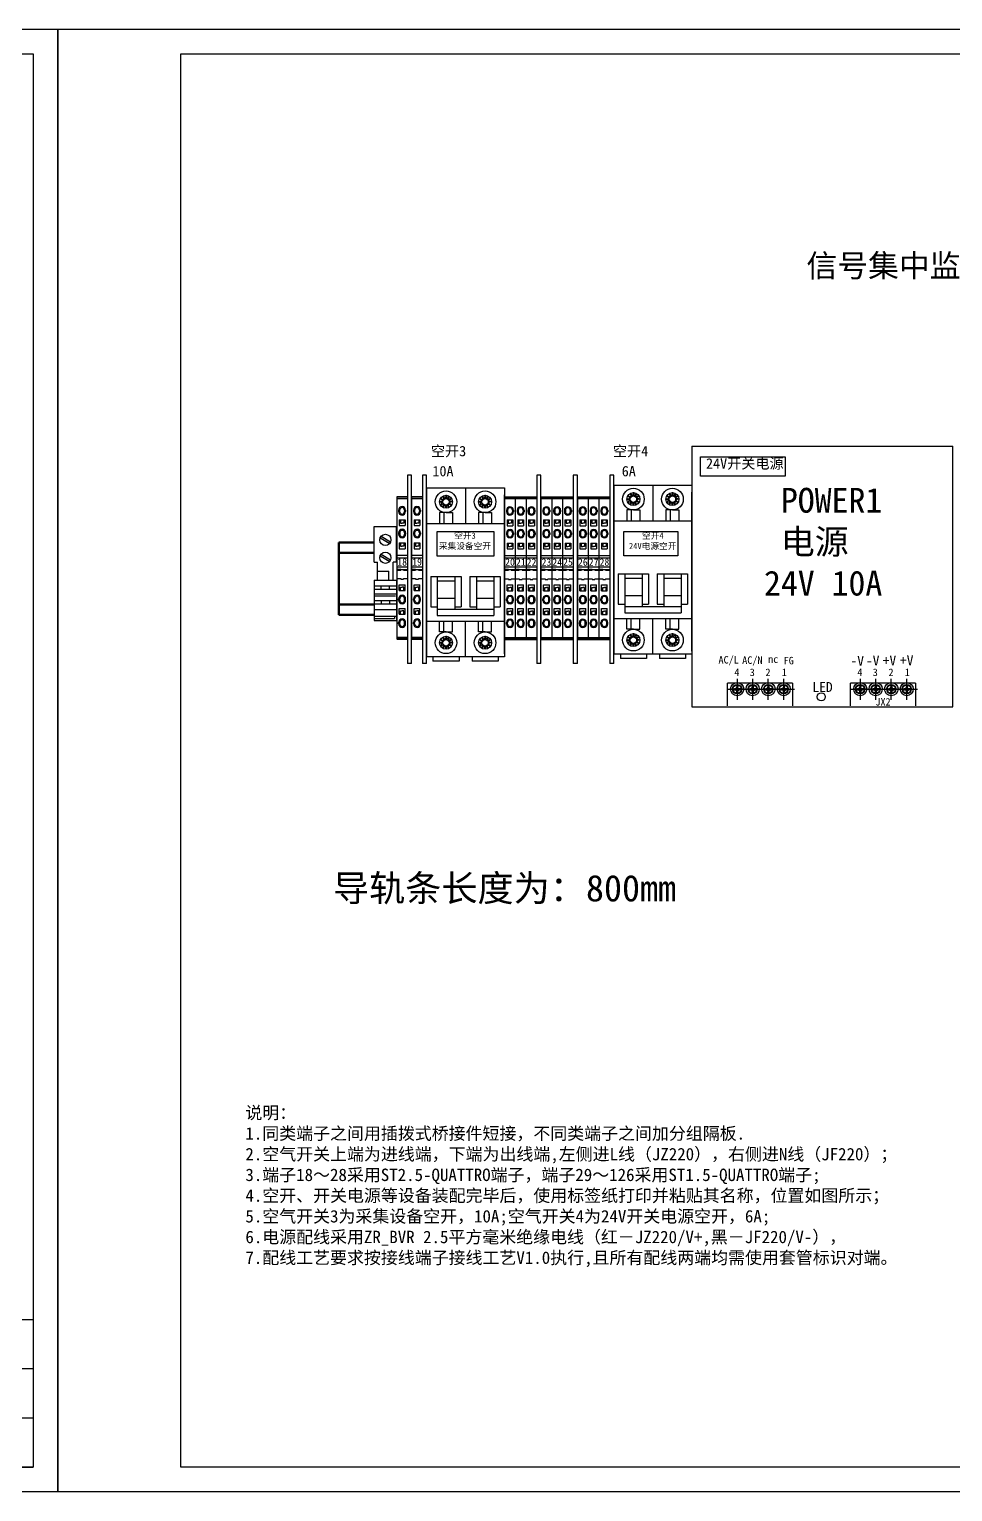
# Model space of a CAD drawing. Extents: x -75138 to 15640, y -12340 to 70479.
# Drawn here: x 11382 to 13258, y -3430 to -460 of the extents above; entities that cross this region are included whole.
import ezdxf
from ezdxf.enums import TextEntityAlignment as Align

# ---------------------------------------------------------------- set-up
doc = ezdxf.new("R2010")
doc.units = 0
doc.linetypes.add('CENTER', pattern=[2, 1.25, -0.25, 0.25, -0.25])
doc.linetypes.add('PHANTOM2', pattern=[1.25, 0.625, -0.125, 0.125, -0.125, 0.125, -0.125])
doc.layers.get('0').update_dxf_attribs({"linetype": 'CONTINUOUS'})
for name, color, linetype in [('1', 7, 'CONTINUOUS'), ('假设轮廓', 4, 'PHANTOM2'), ('图层1', 3, 'CONTINUOUS'), ('尺寸线', 3, 'CONTINUOUS')]:
    doc.layers.add(name, color=color, linetype=linetype)
doc.layers.add('中心线', color=1, linetype='CENTER', lineweight=18)
doc.layers.add('轮廓', color=7, linetype='CONTINUOUS', lineweight=50)
doc.styles.get("Standard").update_dxf_attribs({"font": 'SIMFANG.TTF'})
doc.styles.add('仿宋', font='SIMFANG.TTF')
doc.styles.add('仿宋3.5', font='SIMFANG.TTF', dxfattribs={"width": 0.7, "height": 3.5})
doc.styles.add('样式 2', font='SIMFANG.TTF', dxfattribs={"height": 2})
doc.styles.add('黑', font='SIMHEI.TTF')

# ---------------------------------------------------------------- blocks, each defined once
blk = doc.blocks.new('终端固定件')
h = blk.add_hatch(color=256)
h.paths.add_polyline_path([(3.06, -4.42, 0.080519), (2.66, -5.11), (6.94, -7.58, 0.080519), (7.34, -6.89)])
h.paths.add_polyline_path([(6.94, -15.58, 0.080519), (7.34, -14.89), (3.06, -12.42, 0.080519), (2.66, -13.11)])
for p, q in [((0, 0), (10, 0)), ((0, -15.92), (0, 0)), ((10, -15.92), (10, 0)), ((2.66, -5.11), (6.94, -7.58)), ((3.06, -4.42), (7.34, -6.89)), ((3.06, -12.42), (7.34, -14.89)), ((0, -15.92), (1.5, -15.92)), ((1.5, -24), (1.5, -15.92)), ((2.66, -13.11), (6.94, -15.58)), ((10, -15.92), (8.5, -15.92)), ((8.5, -24), (8.5, -15.92)), ((0, -24), (10, -24)), ((0, -24), (0, -42)), ((1.5, -20), (6.5, -20)), ((6.5, -24), (6.5, -20)), ((10, -24), (10, -42)), ((0, -26.5), (10, -26.5)), ((0, -28), (10, -28)), ((0.47, -30), (9.64, -30)), ((0.49, -31), (9.53, -31)), ((3.17, -28), (3.17, -26.5)), ((6.83, -28), (6.83, -26.5)), ((0, -33), (10, -33)), ((0, -34.5), (10, -34.5)), ((0, -37), (10, -37)), ((3.17, -33), (3.17, -34.5)), ((6.83, -33), (6.83, -34.5)), ((0, -40), (10, -40)), ((0, -41), (9, -41)), ((0, -42), (10, -42)), ((9, -40), (9, -41))]:
    blk.add_line(p, q)
for centre in [(5, -6), (5, -14)]:
    blk.add_circle(centre, 2.5)
blk = doc.blocks.new('ST2.5')
for p, q in [((-0.03, 0.36), (5.17, 0.36)), ((-0.03, -0.4), (5.17, -0.4)), ((0.88, -5.99), (0.88, -6.71)), ((1.39, -5.99), (1.39, -6.71)), ((3.75, -5.99), (3.75, -6.71)), ((4.26, -5.99), (4.26, -6.71)), ((1.16, -10.63), (1.16, -13.45)), ((1.16, -10.63), (3.98, -10.63)), ((1.16, -13.45), (3.98, -13.45)), ((1.75, -10.63), (1.75, -12.25)), ((1.75, -12.25), (2.57, -12.25)), ((3.39, -12.25), (2.57, -12.25)), ((3.39, -10.63), (3.39, -12.25)), ((3.98, -10.63), (3.98, -13.45)), ((0.91, -16.95), (0.91, -17.67)), ((1.42, -16.95), (1.42, -17.67)), ((3.78, -16.95), (3.78, -17.67)), ((4.29, -16.95), (4.29, -17.67)), ((-0.03, -27.79), (5.17, -27.79)), ((1.19, -21.86), (1.19, -24.68)), ((1.19, -21.86), (4.01, -21.86)), ((1.19, -24.68), (4.01, -24.68)), ((1.78, -21.86), (1.78, -23.48)), ((1.78, -23.48), (2.6, -23.48)), ((3.42, -23.48), (2.6, -23.48)), ((3.42, -21.86), (3.42, -23.48)), ((4.01, -21.86), (4.01, -24.68)), ((-0.03, -29.05), (5.17, -29.05)), ((-0.03, -33.36), (5.17, -33.36)), ((1.92, -34.69), (-0.03, -34.69)), ((-0.03, -35), (1.92, -35)), ((1.92, -34.69), (3.22, -34.69)), ((1.92, -35), (1.92, -34.69)), ((3.22, -35), (3.22, -34.69)), ((3.22, -34.69), (5.17, -34.69)), ((3.22, -35), (5.17, -35)), ((-0.03, -39.1), (1.92, -39.1)), ((1.19, -42.07), (4.01, -42.07)), ((1.19, -44.89), (1.19, -42.07)), ((1.92, -39.1), (1.92, -39.41)), ((1.92, -39.41), (3.22, -39.41)), ((3.22, -39.1), (3.22, -39.41)), ((3.22, -39.1), (5.17, -39.1)), ((4.01, -44.89), (4.01, -42.07)), ((0.91, -49.54), (0.91, -48.82)), ((1.19, -44.89), (4.01, -44.89)), ((1.42, -49.54), (1.42, -48.82)), ((1.78, -43.27), (2.6, -43.27)), ((1.78, -44.89), (1.78, -43.27)), ((3.42, -43.27), (2.6, -43.27)), ((3.42, -44.89), (3.42, -43.27)), ((3.78, -49.54), (3.78, -48.82)), ((4.29, -49.54), (4.29, -48.82)), ((1.19, -53.48), (4.01, -53.48)), ((1.19, -56.3), (1.19, -53.48)), ((1.19, -56.3), (4.01, -56.3)), ((1.78, -54.68), (2.6, -54.68)), ((1.78, -56.3), (1.78, -54.68)), ((3.42, -54.68), (2.6, -54.68)), ((3.42, -56.3), (3.42, -54.68)), ((4.01, -56.3), (4.01, -53.48)), ((0.91, -60.96), (0.91, -60.24)), ((1.42, -60.96), (1.42, -60.24)), ((3.78, -60.96), (3.78, -60.24)), ((4.29, -60.96), (4.29, -60.24)), ((-0.03, -67.43), (5.17, -67.43)), ((-0.03, -68.2), (5.17, -68.2))]:
    blk.add_line(p, q)
for centre, radius, start, end in [((2.57, -5.99), 1.69, 0, 180), ((2.57, -6.71), 1.69, 180, 0), ((2.57, -5.99), 1.18, 0, 180), ((2.57, -6.71), 1.18, 180, 0), ((2.6, -16.95), 1.69, 0, 180), ((2.6, -17.67), 1.69, 180, 0), ((2.6, -16.95), 1.18, 0, 180), ((2.6, -17.67), 1.18, 180, 0), ((2.6, -48.82), 1.69, 0, 180), ((2.6, -48.82), 1.18, 0, 180), ((2.6, -49.54), 1.69, 180, 0), ((2.6, -49.54), 1.18, 180, 0), ((2.6, -60.24), 1.69, 0, 180), ((2.6, -60.96), 1.69, 180, 0), ((2.6, -60.24), 1.18, 0, 180), ((2.6, -60.96), 1.18, 180, 0)]:
    blk.add_arc(centre, radius, start, end)
at = {"layer": '假设轮廓', "color": 7, "linetype": 'ByBlock'}
for p, q in [((-0.03, 0.36), (-0.03, -68.2)), ((5.17, 0.36), (0, 0.36)), ((5.17, 0.36), (5.17, -68.2))]:
    blk.add_line(p, q, dxfattribs=at)
at = {"layer": '轮廓'}
blk.add_line((-0.03, -68.2), (5.17, -68.2), dxfattribs=at)
at = {"layer": '尺寸线', "style": '样式 2'}
blk.add_attdef('1', text='', height=2, dxfattribs=at).set_placement((2.57, -31.13, -6425), align=Align.MIDDLE_CENTER)
blk = doc.blocks.new('ATP-ST QUATTRO')
for p, q in [((4061.77, -510.12), (4059.77, -510.12)), ((4061.77, -601.02), (4059.77, -601.02))]:
    blk.add_line(p, q)
at = {"layer": '1', "color": 7}
for p, q in [((4059.77, -510.12), (4059.77, -601.02)), ((4061.77, -601.02), (4061.77, -510.12))]:
    blk.add_line(p, q, dxfattribs=at)
blk = doc.blocks.new('AA')
for p, q in [((12022.51, 560.2), (12022.51, 482.2)), ((12022.51, 560.2), (12040.51, 560.2)), ((12040.51, 560.2), (12058.51, 560.2)), ((12040.51, 560.2), (12040.51, 543.7)), ((12058.51, 560.2), (12058.51, 482.2)), ((12028.51, 553.7), (12030.06, 554.09)), ((12028.51, 553.7), (12030.06, 553.31)), ((12028.92, 555.2), (12030.45, 554.76)), ((12028.92, 555.2), (12030.06, 554.09)), ((12028.92, 552.2), (12030.06, 553.31)), ((12030.01, 556.3), (12031.13, 555.15)), ((12030.01, 556.3), (12030.45, 554.76)), ((12031.51, 556.7), (12031.13, 555.15)), ((12031.51, 556.7), (12031.9, 555.15)), ((12033.01, 556.3), (12031.9, 555.15)), ((12033.01, 556.3), (12032.57, 554.76)), ((12034.11, 555.2), (12032.57, 554.76)), ((12034.11, 555.2), (12032.96, 554.09)), ((12034.51, 553.7), (12032.96, 554.09)), ((12034.51, 553.7), (12032.96, 553.31)), ((12034.11, 552.2), (12032.96, 553.31)), ((12046.51, 553.7), (12048.06, 554.09)), ((12046.51, 553.7), (12048.06, 553.31)), ((12046.92, 555.2), (12048.45, 554.76)), ((12046.92, 555.2), (12048.06, 554.09)), ((12046.92, 552.2), (12048.06, 553.31)), ((12048.01, 556.3), (12049.13, 555.15)), ((12048.01, 556.3), (12048.45, 554.76)), ((12049.51, 556.7), (12049.13, 555.15)), ((12049.51, 556.7), (12049.9, 555.15)), ((12051.01, 556.3), (12049.9, 555.15)), ((12051.01, 556.3), (12050.57, 554.76)), ((12052.11, 555.2), (12050.57, 554.76)), ((12052.11, 555.2), (12050.96, 554.09)), ((12052.51, 553.7), (12050.96, 554.09)), ((12052.51, 553.7), (12050.96, 553.31)), ((12052.11, 552.2), (12050.96, 553.31)), ((12031.51, 548.7), (12028.51, 548.7)), ((12028.51, 548.7), (12028.51, 543.7)), ((12028.92, 552.2), (12030.45, 552.64)), ((12030.01, 551.1), (12030.45, 552.64)), ((12030.01, 551.1), (12031.13, 552.25)), ((12030.51, 548.7), (12030.51, 543.7)), ((12031.51, 550.7), (12031.13, 552.25)), ((12031.51, 550.7), (12031.9, 552.25)), ((12031.51, 548.7), (12034.51, 548.7)), ((12033.01, 551.1), (12031.9, 552.25)), ((12033.01, 551.1), (12032.57, 552.64)), ((12034.11, 552.2), (12032.57, 552.64)), ((12034.51, 548.7), (12034.51, 543.7)), ((12049.51, 548.7), (12046.51, 548.7)), ((12046.51, 548.7), (12046.51, 543.7)), ((12046.92, 552.2), (12048.45, 552.64)), ((12048.01, 551.1), (12048.45, 552.64)), ((12048.01, 551.1), (12049.13, 552.25)), ((12048.51, 548.7), (12048.51, 543.7)), ((12049.51, 550.7), (12049.13, 552.25)), ((12049.51, 550.7), (12049.9, 552.25)), ((12049.51, 548.7), (12052.51, 548.7)), ((12051.01, 551.1), (12049.9, 552.25)), ((12051.01, 551.1), (12050.57, 552.64)), ((12052.11, 552.2), (12050.57, 552.64)), ((12052.51, 548.7), (12052.51, 543.7)), ((12022.51, 543.7), (12058.51, 543.7)), ((12058.51, 526.28), (12058.51, 542.2)), ((12024.51, 519.2), (12024.51, 505.2)), ((12024.51, 519.2), (12038.51, 519.2)), ((12027.51, 519.2), (12027.51, 501.2)), ((12027.51, 517.2), (12035.51, 517.2)), ((12035.51, 519.2), (12035.51, 504.2)), ((12038.51, 519.2), (12038.51, 505.2)), ((12042.51, 519.2), (12056.51, 519.2)), ((12042.51, 519.2), (12042.51, 505.2)), ((12045.51, 519.2), (12045.51, 504.2)), ((12045.51, 517.2), (12053.51, 517.2)), ((12053.51, 519.2), (12053.51, 501.2)), ((12056.51, 519.2), (12056.51, 505.2)), ((12058.51, 518.2), (12058.51, 500.2)), ((12027.51, 509.2), (12035.51, 509.2)), ((12045.51, 509.2), (12053.51, 509.2)), ((12024.51, 505.2), (12027.51, 505.2)), ((12027.51, 504.2), (12035.51, 504.2)), ((12027.51, 501.2), (12035.51, 501.2)), ((12035.51, 505.2), (12038.51, 505.2)), ((12035.51, 504.2), (12045.51, 504.2)), ((12035.51, 501.2), (12045.51, 501.2)), ((12042.51, 505.2), (12045.51, 505.2)), ((12045.51, 504.2), (12053.51, 504.2)), ((12045.51, 501.2), (12053.51, 501.2)), ((12053.51, 505.2), (12056.51, 505.2)), ((12022.51, 498.7), (12058.51, 498.7)), ((12028.51, 493.7), (12028.51, 498.7)), ((12031.51, 493.7), (12028.51, 493.7)), ((12030.51, 493.7), (12030.51, 498.7)), ((12031.51, 493.7), (12034.51, 493.7)), ((12034.51, 493.7), (12034.51, 498.7)), ((12040.51, 482.2), (12040.51, 498.7)), ((12046.51, 493.7), (12046.51, 498.7)), ((12049.51, 493.7), (12046.51, 493.7)), ((12048.51, 493.7), (12048.51, 498.7)), ((12049.51, 493.7), (12052.51, 493.7)), ((12052.51, 493.7), (12052.51, 498.7)), ((12028.51, 488.7), (12030.06, 489.09)), ((12028.51, 488.7), (12030.06, 488.31)), ((12028.92, 490.2), (12030.06, 489.09)), ((12028.92, 490.2), (12030.45, 489.76)), ((12028.92, 487.2), (12030.06, 488.31)), ((12028.92, 487.2), (12030.45, 487.64)), ((12030.01, 491.3), (12030.45, 489.76)), ((12030.01, 491.3), (12031.13, 490.15)), ((12030.01, 486.1), (12030.45, 487.64)), ((12030.01, 486.1), (12031.13, 487.25)), ((12031.51, 491.7), (12031.13, 490.15)), ((12031.51, 485.7), (12031.13, 487.25)), ((12031.51, 491.7), (12031.9, 490.15)), ((12031.51, 485.7), (12031.9, 487.25)), ((12033.01, 491.3), (12031.9, 490.15)), ((12033.01, 486.1), (12031.9, 487.25)), ((12033.01, 491.3), (12032.57, 489.76)), ((12034.11, 490.2), (12032.57, 489.76)), ((12034.11, 487.2), (12032.57, 487.64)), ((12033.01, 486.1), (12032.57, 487.64)), ((12034.11, 490.2), (12032.96, 489.09)), ((12034.51, 488.7), (12032.96, 489.09)), ((12034.51, 488.7), (12032.96, 488.31)), ((12034.11, 487.2), (12032.96, 488.31)), ((12046.51, 488.7), (12048.06, 489.09)), ((12046.51, 488.7), (12048.06, 488.31)), ((12046.92, 490.2), (12048.06, 489.09)), ((12046.92, 490.2), (12048.45, 489.76)), ((12046.92, 487.2), (12048.06, 488.31)), ((12046.92, 487.2), (12048.45, 487.64)), ((12048.01, 491.3), (12048.45, 489.76)), ((12048.01, 491.3), (12049.13, 490.15)), ((12048.01, 486.1), (12048.45, 487.64)), ((12048.01, 486.1), (12049.13, 487.25)), ((12049.51, 491.7), (12049.13, 490.15)), ((12049.51, 485.7), (12049.13, 487.25)), ((12049.51, 491.7), (12049.9, 490.15)), ((12049.51, 485.7), (12049.9, 487.25)), ((12051.01, 491.3), (12049.9, 490.15)), ((12051.01, 486.1), (12049.9, 487.25)), ((12051.01, 491.3), (12050.57, 489.76)), ((12052.11, 490.2), (12050.57, 489.76)), ((12052.11, 487.2), (12050.57, 487.64)), ((12051.01, 486.1), (12050.57, 487.64)), ((12052.11, 490.2), (12050.96, 489.09)), ((12052.51, 488.7), (12050.96, 489.09)), ((12052.51, 488.7), (12050.96, 488.31)), ((12052.11, 487.2), (12050.96, 488.31)), ((12040.51, 482.2), (12022.51, 482.2)), ((12025.51, 482.2), (12025.51, 480.2)), ((12037.51, 480.2), (12025.51, 480.2)), ((12037.51, 482.2), (12037.51, 480.2)), ((12058.51, 482.2), (12040.51, 482.2)), ((12043.51, 482.2), (12043.51, 480.2)), ((12055.51, 480.2), (12043.51, 480.2)), ((12055.51, 482.2), (12055.51, 480.2))]:
    blk.add_line(p, q)
at = {"linetype": 'Continuous', "ltscale": 1.5}
blk.add_line((12058.51, 483.53), (12058.51, 556.86), dxfattribs=at)
blk.add_line((12058.51, 483.53), (12058.51, 556.86), dxfattribs=at)
for centre, radius in [((12031.51, 553.7), 5), ((12031.51, 553.7), 3), ((12031.51, 553.7), 1.5), ((12049.51, 553.7), 5), ((12049.51, 553.7), 3), ((12049.51, 553.7), 1.5), ((12031.51, 488.7), 5), ((12049.51, 488.7), 5), ((12031.51, 488.7), 3), ((12031.51, 488.7), 1.5), ((12049.51, 488.7), 3), ((12049.51, 488.7), 1.5)]:
    blk.add_circle(centre, radius)
blk = doc.blocks.new('华力24')
at = {"layer": '1', "color": 0, "lineweight": 25}
for points in [[(14056.95, -321.48), (14056.95, -447.48)], [(14182.95, -447.48), (14182.95, -321.48)], [(14182.95, -446.93), (14182.95, -349.96)], [(14074.17, -446.93), (14074.17, -435.95)], [(14105.5, -435.95), (14074.17, -435.95)], [(14078.37, -438.52), (14078.65, -437.71)], [(14078.51, -437.03), (14078.78, -438.52)], [(14078.65, -437.17), (14079.19, -437.17)], [(14078.92, -444.08), (14078.92, -433.91)], [(14079.19, -437.03), (14078.92, -438.52)], [(14079.32, -438.52), (14079.05, -437.71)], [(14085.83, -438.52), (14086.11, -437.71)], [(14085.97, -437.03), (14086.24, -438.52)], [(14085.97, -437.17), (14086.65, -437.17)], [(14086.38, -444.08), (14086.38, -433.91)], [(14086.65, -437.03), (14086.51, -438.52)], [(14086.78, -438.52), (14086.51, -437.71)], [(14093.29, -438.52), (14093.57, -437.71)], [(14093.57, -437.03), (14093.84, -438.52)], [(14093.57, -437.17), (14094.11, -437.17)], [(14093.84, -444.08), (14093.84, -433.91)], [(14094.11, -437.03), (14093.97, -438.52)], [(14094.38, -438.52), (14094.11, -437.71)], [(14100.89, -438.52), (14101.16, -437.71)], [(14101.03, -437.03), (14101.3, -438.52)], [(14101.03, -437.17), (14101.7, -437.17)], [(14101.3, -444.08), (14101.3, -433.91)], [(14101.7, -437.03), (14101.43, -438.52)], [(14101.84, -438.52), (14101.57, -437.71)], [(14105.5, -435.95), (14105.5, -446.93)], [(14133.6, -446.93), (14133.6, -435.95)], [(14164.93, -435.95), (14133.6, -435.95)], [(14137.8, -438.52), (14138.07, -437.71)], [(14137.94, -437.03), (14138.21, -438.52)], [(14138.07, -437.17), (14138.62, -437.17)], [(14138.34, -444.08), (14138.34, -433.91)], [(14138.62, -437.03), (14138.34, -438.52)], [(14138.75, -438.52), (14138.48, -437.71)], [(14145.26, -438.52), (14145.53, -437.71)], [(14145.4, -437.03), (14145.67, -438.52)], [(14145.4, -437.17), (14146.07, -437.17)], [(14145.8, -444.08), (14145.8, -433.91)], [(14146.07, -437.03), (14145.94, -438.52)], [(14146.21, -438.52), (14145.94, -437.71)], [(14152.72, -438.52), (14152.99, -437.71)], [(14152.99, -437.03), (14153.26, -438.52)], [(14152.99, -437.17), (14153.53, -437.17)], [(14153.26, -444.08), (14153.26, -433.91)], [(14153.53, -437.03), (14153.4, -438.52)], [(14153.81, -438.52), (14153.53, -437.71)], [(14160.32, -438.52), (14160.59, -437.71)], [(14160.45, -437.03), (14160.72, -438.52)], [(14160.45, -437.17), (14161.13, -437.17)], [(14160.72, -444.08), (14160.72, -433.91)], [(14161.13, -437.03), (14160.86, -438.52)], [(14161.27, -438.52), (14160.99, -437.71)], [(14164.93, -435.95), (14164.93, -446.93)], [(14073.76, -438.93), (14083.94, -438.93)], [(14077.02, -438.66), (14078.37, -438.79)], [(14077.02, -439.34), (14078.37, -439.07)], [(14077.15, -438.66), (14077.15, -439.34)], [(14078.37, -438.52), (14077.56, -438.79)], [(14078.37, -439.47), (14077.56, -439.2)], [(14078.37, -438.79), (14078.78, -438.52)], [(14078.37, -438.52), (14078.65, -438.66)], [(14078.37, -439.07), (14078.37, -438.79)], [(14078.78, -439.47), (14078.37, -439.07)], [(14078.65, -439.2), (14078.37, -439.47)], [(14078.37, -439.47), (14078.65, -440.15)], [(14078.51, -440.96), (14078.78, -439.47)], [(14078.78, -438.52), (14078.92, -438.52)], [(14078.92, -439.47), (14078.78, -439.47)], [(14078.92, -438.52), (14079.32, -438.79)], [(14078.92, -439.47), (14079.32, -439.07)], [(14079.19, -440.96), (14078.92, -439.47)], [(14079.32, -439.47), (14079.05, -440.15)], [(14079.19, -438.66), (14079.32, -438.52)], [(14079.19, -439.2), (14079.32, -439.47)], [(14079.32, -438.52), (14080, -438.79)], [(14080.82, -438.66), (14079.32, -438.79)], [(14079.32, -438.79), (14079.32, -439.07)], [(14080.82, -439.34), (14079.32, -439.07)], [(14079.32, -439.47), (14080, -439.2)], [(14080.55, -438.66), (14080.55, -439.34)], [(14081.22, -438.93), (14091.4, -438.93)], [(14084.34, -438.66), (14085.83, -438.79)], [(14084.34, -439.34), (14085.83, -439.07)], [(14084.61, -438.66), (14084.61, -439.34)], [(14085.83, -438.52), (14085.16, -438.79)], [(14085.83, -439.47), (14085.16, -439.2)], [(14085.83, -438.79), (14086.24, -438.52)], [(14085.83, -438.52), (14086.11, -438.66)], [(14085.83, -439.07), (14085.83, -438.79)], [(14086.24, -439.47), (14085.83, -439.07)], [(14086.11, -439.2), (14085.83, -439.47)], [(14085.83, -439.47), (14086.11, -440.15)], [(14085.97, -440.96), (14086.24, -439.47)], [(14086.24, -438.52), (14086.51, -438.52)], [(14086.51, -439.47), (14086.24, -439.47)], [(14086.51, -438.52), (14086.78, -438.79)], [(14086.51, -439.47), (14086.78, -439.07)], [(14086.78, -439.47), (14086.51, -440.15)], [(14086.65, -440.96), (14086.51, -439.47)], [(14086.65, -438.66), (14086.78, -438.52)], [(14086.65, -439.2), (14086.78, -439.47)], [(14086.78, -438.52), (14087.6, -438.79)], [(14088.28, -438.66), (14086.78, -438.79)], [(14086.78, -438.79), (14086.78, -439.07)], [(14088.28, -439.34), (14086.78, -439.07)], [(14086.78, -439.47), (14087.6, -439.2)], [(14088.14, -438.66), (14088.14, -439.34)], [(14088.68, -438.93), (14098.99, -438.93)], [(14091.94, -438.66), (14093.29, -438.79)], [(14091.94, -439.34), (14093.29, -439.07)], [(14092.07, -438.66), (14092.07, -439.34)], [(14093.29, -438.52), (14092.62, -438.79)], [(14093.29, -439.47), (14092.62, -439.2)], [(14093.29, -438.79), (14093.84, -438.52)], [(14093.29, -438.52), (14093.57, -438.66)], [(14093.29, -439.07), (14093.29, -438.79)], [(14093.84, -439.47), (14093.29, -439.07)], [(14093.57, -439.2), (14093.29, -439.47)], [(14093.29, -439.47), (14093.57, -440.15)], [(14093.57, -440.96), (14093.84, -439.47)], [(14093.84, -438.52), (14093.97, -438.52)], [(14093.97, -439.47), (14093.84, -439.47)], [(14093.97, -438.52), (14094.38, -438.79)], [(14093.97, -439.47), (14094.38, -439.07)], [(14094.11, -440.96), (14093.97, -439.47)], [(14094.11, -438.66), (14094.38, -438.52)], [(14094.11, -439.2), (14094.38, -439.47)], [(14094.38, -439.47), (14094.11, -440.15)], [(14094.38, -438.52), (14095.06, -438.79)], [(14095.74, -438.66), (14094.38, -438.79)], [(14094.38, -438.79), (14094.38, -439.07)], [(14095.74, -439.34), (14094.38, -439.07)], [(14094.38, -439.47), (14095.06, -439.2)], [(14095.6, -438.66), (14095.6, -439.34)], [(14096.28, -438.93), (14106.45, -438.93)], [(14099.4, -438.66), (14100.89, -438.79)], [(14099.4, -439.34), (14100.89, -439.07)], [(14099.53, -438.66), (14099.53, -439.34)], [(14100.89, -438.52), (14100.08, -438.79)], [(14100.89, -439.47), (14100.08, -439.2)], [(14100.89, -438.79), (14101.3, -438.52)], [(14100.89, -438.52), (14101.03, -438.66)], [(14100.89, -439.07), (14100.89, -438.79)], [(14101.3, -439.47), (14100.89, -439.07)], [(14101.03, -439.2), (14100.89, -439.47)], [(14100.89, -439.47), (14101.16, -440.15)], [(14101.03, -440.96), (14101.3, -439.47)], [(14101.3, -438.52), (14101.43, -438.52)], [(14101.43, -439.47), (14101.3, -439.47)], [(14101.43, -438.52), (14101.84, -438.79)], [(14101.43, -439.47), (14101.84, -439.07)], [(14101.7, -440.96), (14101.43, -439.47)], [(14101.84, -439.47), (14101.57, -440.15)], [(14101.7, -438.66), (14101.84, -438.52)], [(14101.7, -439.2), (14101.84, -439.47)], [(14101.84, -438.52), (14102.52, -438.79)], [(14103.33, -438.66), (14101.84, -438.79)], [(14101.84, -438.79), (14101.84, -439.07)], [(14103.33, -439.34), (14101.84, -439.07)], [(14101.84, -439.47), (14102.52, -439.2)], [(14103.06, -438.66), (14103.06, -439.34)], [(14133.19, -438.93), (14143.36, -438.93)], [(14136.44, -438.66), (14137.8, -438.79)], [(14136.44, -439.34), (14137.8, -439.07)], [(14136.58, -438.66), (14136.58, -439.34)], [(14137.8, -438.52), (14136.99, -438.79)], [(14137.8, -439.47), (14136.99, -439.2)], [(14137.8, -438.79), (14138.21, -438.52)], [(14137.8, -438.52), (14138.07, -438.66)], [(14137.8, -439.07), (14137.8, -438.79)], [(14138.21, -439.47), (14137.8, -439.07)], [(14138.07, -439.2), (14137.8, -439.47)], [(14137.8, -439.47), (14138.07, -440.15)], [(14137.94, -440.96), (14138.21, -439.47)], [(14138.62, -440.69), (14138.07, -440.69)], [(14138.21, -438.52), (14138.34, -438.52)], [(14138.34, -439.47), (14138.21, -439.47)], [(14138.34, -438.52), (14138.75, -438.79)], [(14138.34, -439.47), (14138.75, -439.07)], [(14138.62, -440.96), (14138.34, -439.47)], [(14138.75, -439.47), (14138.48, -440.15)], [(14138.62, -438.66), (14138.75, -438.52)], [(14138.62, -439.2), (14138.75, -439.47)], [(14138.75, -438.52), (14139.43, -438.79)], [(14140.24, -438.66), (14138.75, -438.79)], [(14138.75, -438.79), (14138.75, -439.07)], [(14140.24, -439.34), (14138.75, -439.07)], [(14138.75, -439.47), (14139.43, -439.2)], [(14139.97, -438.66), (14139.97, -439.34)], [(14140.65, -438.93), (14150.82, -438.93)], [(14143.77, -438.66), (14145.26, -438.79)], [(14143.77, -439.34), (14145.26, -439.07)], [(14144.04, -438.66), (14144.04, -439.34)], [(14145.26, -438.52), (14144.58, -438.79)], [(14145.26, -439.47), (14144.58, -439.2)], [(14145.26, -438.79), (14145.67, -438.52)], [(14145.26, -438.52), (14145.53, -438.66)], [(14145.26, -439.07), (14145.26, -438.79)], [(14145.67, -439.47), (14145.26, -439.07)], [(14145.53, -439.2), (14145.26, -439.47)], [(14145.26, -439.47), (14145.53, -440.15)], [(14145.4, -440.96), (14145.67, -439.47)], [(14146.07, -440.69), (14145.4, -440.69)], [(14145.67, -438.52), (14145.94, -438.52)], [(14145.94, -439.47), (14145.67, -439.47)], [(14145.94, -438.52), (14146.21, -438.79)], [(14145.94, -439.47), (14146.21, -439.07)], [(14146.21, -439.47), (14145.94, -440.15)], [(14146.07, -440.96), (14145.94, -439.47)], [(14146.07, -438.66), (14146.21, -438.52)], [(14146.07, -439.2), (14146.21, -439.47)], [(14146.21, -438.52), (14147.02, -438.79)], [(14147.7, -438.66), (14146.21, -438.79)], [(14146.21, -438.79), (14146.21, -439.07)], [(14147.7, -439.34), (14146.21, -439.07)], [(14146.21, -439.47), (14147.02, -439.2)], [(14147.57, -438.66), (14147.57, -439.34)], [(14148.11, -438.93), (14158.42, -438.93)], [(14151.36, -438.66), (14152.72, -438.79)], [(14151.36, -439.34), (14152.72, -439.07)], [(14151.5, -438.66), (14151.5, -439.34)], [(14152.72, -438.52), (14152.04, -438.79)], [(14152.72, -439.47), (14152.04, -439.2)], [(14152.72, -438.79), (14153.26, -438.52)], [(14152.72, -438.52), (14152.99, -438.66)], [(14152.72, -439.07), (14152.72, -438.79)], [(14153.26, -439.47), (14152.72, -439.07)], [(14152.99, -439.2), (14152.72, -439.47)], [(14152.72, -439.47), (14152.99, -440.15)], [(14152.99, -440.96), (14153.26, -439.47)], [(14153.53, -440.69), (14152.99, -440.69)], [(14153.26, -438.52), (14153.4, -438.52)], [(14153.4, -439.47), (14153.26, -439.47)], [(14153.4, -438.52), (14153.81, -438.79)], [(14153.4, -439.47), (14153.81, -439.07)], [(14153.53, -440.96), (14153.4, -439.47)], [(14153.53, -438.66), (14153.81, -438.52)], [(14153.53, -439.2), (14153.81, -439.47)], [(14153.81, -439.47), (14153.53, -440.15)], [(14153.81, -438.52), (14154.48, -438.79)], [(14155.16, -438.66), (14153.81, -438.79)], [(14153.81, -438.79), (14153.81, -439.07)], [(14155.16, -439.34), (14153.81, -439.07)], [(14153.81, -439.47), (14154.48, -439.2)], [(14155.03, -438.66), (14155.03, -439.34)], [(14155.7, -438.93), (14165.88, -438.93)], [(14158.82, -438.66), (14160.32, -438.79)], [(14158.82, -439.34), (14160.32, -439.07)], [(14158.96, -438.66), (14158.96, -439.34)], [(14160.32, -438.52), (14159.5, -438.79)], [(14160.32, -439.47), (14159.5, -439.2)], [(14160.32, -438.79), (14160.72, -438.52)], [(14160.32, -438.52), (14160.45, -438.66)], [(14160.32, -439.07), (14160.32, -438.79)], [(14160.72, -439.47), (14160.32, -439.07)], [(14160.45, -439.2), (14160.32, -439.47)], [(14160.32, -439.47), (14160.59, -440.15)], [(14160.45, -440.96), (14160.72, -439.47)], [(14161.13, -440.69), (14160.45, -440.69)], [(14160.72, -438.52), (14160.86, -438.52)], [(14160.86, -439.47), (14160.72, -439.47)], [(14160.86, -438.52), (14161.27, -438.79)], [(14160.86, -439.47), (14161.27, -439.07)], [(14161.13, -440.96), (14160.86, -439.47)], [(14161.27, -439.47), (14160.99, -440.15)], [(14161.13, -438.66), (14161.27, -438.52)], [(14161.13, -439.2), (14161.27, -439.47)], [(14161.27, -438.52), (14161.94, -438.79)], [(14162.76, -438.66), (14161.27, -438.79)], [(14161.27, -438.79), (14161.27, -439.07)], [(14162.76, -439.34), (14161.27, -439.07)], [(14161.27, -439.47), (14161.94, -439.2)], [(14162.49, -438.66), (14162.49, -439.34)]]:
    blk.add_lwpolyline(points, dxfattribs=at)
at = {"layer": '1', "color": 7, "lineweight": 25}
for points in [[(14080.95, -438.93), (14080.82, -439.74), (14080.27, -440.42), (14079.73, -440.96), (14078.92, -441.1), (14078.1, -440.96), (14077.29, -440.42), (14076.88, -439.74), (14076.75, -438.93), (14076.88, -438.12), (14077.29, -437.44), (14078.1, -437.03), (14078.92, -436.9), (14079.73, -437.03), (14080.27, -437.44), (14080.82, -438.12), (14080.95, -438.93)], [(14088.41, -438.93), (14088.28, -439.74), (14087.87, -440.42), (14087.19, -440.96), (14086.38, -441.1), (14085.56, -440.96), (14084.89, -440.42), (14084.34, -439.74), (14084.34, -438.93), (14084.34, -438.12), (14084.89, -437.44), (14085.56, -437.03), (14086.38, -436.9), (14087.19, -437.03), (14087.87, -437.44), (14088.28, -438.12), (14088.41, -438.93)], [(14096.01, -438.93), (14095.74, -439.74), (14095.33, -440.42), (14094.65, -440.96), (14093.84, -441.1), (14093.02, -440.96), (14092.34, -440.42), (14091.94, -439.74), (14091.67, -438.93), (14091.94, -438.12), (14092.34, -437.44), (14093.02, -437.03), (14093.84, -436.9), (14094.65, -437.03), (14095.33, -437.44), (14095.74, -438.12), (14096.01, -438.93)], [(14103.47, -438.93), (14103.33, -439.74), (14102.79, -440.42), (14102.11, -440.96), (14101.3, -441.1), (14100.62, -440.96), (14099.8, -440.42), (14099.4, -439.74), (14099.26, -438.93), (14099.4, -438.12), (14099.8, -437.44), (14100.62, -437.03), (14101.3, -436.9), (14102.11, -437.03), (14102.79, -437.44), (14103.33, -438.12), (14103.47, -438.93)], [(14140.38, -438.93), (14140.24, -439.74), (14139.7, -440.42), (14139.16, -440.96), (14138.34, -441.1), (14137.53, -440.96), (14136.72, -440.42), (14136.31, -439.74), (14136.17, -438.93), (14136.31, -438.12), (14136.72, -437.44), (14137.53, -437.03), (14138.34, -436.9), (14139.16, -437.03), (14139.7, -437.44), (14140.24, -438.12), (14140.38, -438.93)], [(14147.84, -438.93), (14147.7, -439.74), (14147.3, -440.42), (14146.62, -440.96), (14145.8, -441.1), (14144.99, -440.96), (14144.31, -440.42), (14143.77, -439.74), (14143.77, -438.93), (14143.77, -438.12), (14144.31, -437.44), (14144.99, -437.03), (14145.8, -436.9), (14146.62, -437.03), (14147.3, -437.44), (14147.7, -438.12), (14147.84, -438.93)], [(14155.43, -438.93), (14155.16, -439.74), (14154.75, -440.42), (14154.08, -440.96), (14153.26, -441.1), (14152.45, -440.96), (14151.77, -440.42), (14151.36, -439.74), (14151.09, -438.93), (14151.36, -438.12), (14151.77, -437.44), (14152.45, -437.03), (14153.26, -436.9), (14154.08, -437.03), (14154.75, -437.44), (14155.16, -438.12), (14155.43, -438.93)], [(14162.89, -438.93), (14162.76, -439.74), (14162.21, -440.42), (14161.54, -440.96), (14160.72, -441.1), (14160.04, -440.96), (14159.23, -440.42), (14158.82, -439.74), (14158.69, -438.93), (14158.82, -438.12), (14159.23, -437.44), (14160.04, -437.03), (14160.72, -436.9), (14161.54, -437.03), (14162.21, -437.44), (14162.76, -438.12), (14162.89, -438.93)]]:
    blk.add_lwpolyline(points, dxfattribs=at)
at = {"layer": '1', "color": 0, "lineweight": 25}
for points in [[(14082.04, -438.79), (14082.04, -437.03), (14080.55, -435.68), (14078.78, -435.68), (14077.02, -435.68), (14075.66, -437.03), (14075.66, -438.79), (14075.66, -440.69), (14077.02, -442.05), (14078.78, -442.05), (14080.55, -442.05), (14082.04, -440.69), (14082.04, -438.79)], [(14081.09, -438.79), (14081.09, -437.71), (14080, -436.62), (14078.78, -436.62), (14077.56, -436.62), (14076.61, -437.71), (14076.61, -438.79), (14076.61, -440.15), (14077.56, -441.1), (14078.78, -441.1), (14080, -441.1), (14081.09, -440.15), (14081.09, -438.79)], [(14080.82, -438.93), (14080.82, -437.71), (14079.87, -436.9), (14078.78, -436.9), (14077.7, -436.9), (14076.75, -437.71), (14076.75, -438.93), (14076.75, -440.02), (14077.7, -440.96), (14078.78, -440.96), (14079.87, -440.96), (14080.82, -440.02), (14080.82, -438.93)], [(14089.5, -438.79), (14089.5, -437.03), (14088.14, -435.68), (14086.24, -435.68), (14084.48, -435.68), (14083.12, -437.03), (14083.12, -438.79), (14083.12, -440.69), (14084.48, -442.05), (14086.24, -442.05), (14088.14, -442.05), (14089.5, -440.69), (14089.5, -438.79)], [(14088.55, -438.79), (14088.55, -437.71), (14087.6, -436.62), (14086.24, -436.62), (14085.02, -436.62), (14084.07, -437.71), (14084.07, -438.79), (14084.07, -440.15), (14085.02, -441.1), (14086.24, -441.1), (14087.6, -441.1), (14088.55, -440.15), (14088.55, -438.79)], [(14088.41, -438.93), (14088.41, -437.71), (14087.33, -436.9), (14086.24, -436.9), (14085.16, -436.9), (14084.34, -437.71), (14084.34, -438.93), (14084.34, -440.02), (14085.16, -440.96), (14086.24, -440.96), (14087.33, -440.96), (14088.41, -440.02), (14088.41, -438.93)], [(14097.09, -438.79), (14097.09, -437.03), (14095.6, -435.68), (14093.84, -435.68), (14091.94, -435.68), (14090.58, -437.03), (14090.58, -438.79), (14090.58, -440.69), (14091.94, -442.05), (14093.84, -442.05), (14095.6, -442.05), (14097.09, -440.69), (14097.09, -438.79)], [(14096.01, -438.79), (14096.01, -437.71), (14094.92, -436.62), (14093.84, -436.62), (14092.48, -436.62), (14091.67, -437.71), (14091.67, -438.79), (14091.67, -440.15), (14092.48, -441.1), (14093.84, -441.1), (14094.92, -441.1), (14096.01, -440.15), (14096.01, -438.79)], [(14095.87, -438.93), (14095.87, -437.71), (14094.92, -436.9), (14093.84, -436.9), (14092.62, -436.9), (14091.67, -437.71), (14091.67, -438.93), (14091.67, -440.02), (14092.62, -440.96), (14093.84, -440.96), (14094.92, -440.96), (14095.87, -440.02), (14095.87, -438.93)], [(14104.42, -438.79), (14104.42, -437.03), (14103.06, -435.68), (14101.3, -435.68), (14099.53, -435.68), (14098.18, -437.03), (14098.18, -438.79), (14098.18, -440.69), (14099.53, -442.05), (14101.3, -442.05), (14103.06, -442.05), (14104.42, -440.69), (14104.42, -438.79)], [(14103.47, -438.79), (14103.47, -437.71), (14102.52, -436.62), (14101.3, -436.62), (14100.08, -436.62), (14099.13, -437.71), (14099.13, -438.79), (14099.13, -440.15), (14100.08, -441.1), (14101.3, -441.1), (14102.52, -441.1), (14103.47, -440.15), (14103.47, -438.79)], [(14103.33, -438.93), (14103.33, -437.71), (14102.38, -436.9), (14101.3, -436.9), (14100.08, -436.9), (14099.26, -437.71), (14099.26, -438.93), (14099.26, -440.02), (14100.08, -440.96), (14101.3, -440.96), (14102.38, -440.96), (14103.33, -440.02), (14103.33, -438.93)], [(14141.46, -438.79), (14141.46, -437.03), (14139.97, -435.68), (14138.21, -435.68), (14136.44, -435.68), (14135.09, -437.03), (14135.09, -438.79), (14135.09, -440.69), (14136.44, -442.05), (14138.21, -442.05), (14139.97, -442.05), (14141.46, -440.69), (14141.46, -438.79)], [(14140.51, -438.79), (14140.51, -437.71), (14139.43, -436.62), (14138.21, -436.62), (14136.99, -436.62), (14136.04, -437.71), (14136.04, -438.79), (14136.04, -440.15), (14136.99, -441.1), (14138.21, -441.1), (14139.43, -441.1), (14140.51, -440.15), (14140.51, -438.79)], [(14140.24, -438.93), (14140.24, -437.71), (14139.29, -436.9), (14138.21, -436.9), (14137.12, -436.9), (14136.17, -437.71), (14136.17, -438.93), (14136.17, -440.02), (14137.12, -440.96), (14138.21, -440.96), (14139.29, -440.96), (14140.24, -440.02), (14140.24, -438.93)], [(14148.92, -438.79), (14148.92, -437.03), (14147.57, -435.68), (14145.67, -435.68), (14143.9, -435.68), (14142.55, -437.03), (14142.55, -438.79), (14142.55, -440.69), (14143.9, -442.05), (14145.67, -442.05), (14147.57, -442.05), (14148.92, -440.69), (14148.92, -438.79)], [(14147.97, -438.79), (14147.97, -437.71), (14147.02, -436.62), (14145.67, -436.62), (14144.45, -436.62), (14143.5, -437.71), (14143.5, -438.79), (14143.5, -440.15), (14144.45, -441.1), (14145.67, -441.1), (14147.02, -441.1), (14147.97, -440.15), (14147.97, -438.79)], [(14147.84, -438.93), (14147.84, -437.71), (14146.75, -436.9), (14145.67, -436.9), (14144.58, -436.9), (14143.77, -437.71), (14143.77, -438.93), (14143.77, -440.02), (14144.58, -440.96), (14145.67, -440.96), (14146.75, -440.96), (14147.84, -440.02), (14147.84, -438.93)], [(14156.52, -438.79), (14156.52, -437.03), (14155.03, -435.68), (14153.26, -435.68), (14151.36, -435.68), (14150.01, -437.03), (14150.01, -438.79), (14150.01, -440.69), (14151.36, -442.05), (14153.26, -442.05), (14155.03, -442.05), (14156.52, -440.69), (14156.52, -438.79)], [(14155.43, -438.79), (14155.43, -437.71), (14154.35, -436.62), (14153.26, -436.62), (14151.91, -436.62), (14151.09, -437.71), (14151.09, -438.79), (14151.09, -440.15), (14151.91, -441.1), (14153.26, -441.1), (14154.35, -441.1), (14155.43, -440.15), (14155.43, -438.79)], [(14155.3, -438.93), (14155.3, -437.71), (14154.35, -436.9), (14153.26, -436.9), (14152.04, -436.9), (14151.09, -437.71), (14151.09, -438.93), (14151.09, -440.02), (14152.04, -440.96), (14153.26, -440.96), (14154.35, -440.96), (14155.3, -440.02), (14155.3, -438.93)], [(14163.84, -438.79), (14163.84, -437.03), (14162.49, -435.68), (14160.72, -435.68), (14158.96, -435.68), (14157.6, -437.03), (14157.6, -438.79), (14157.6, -440.69), (14158.96, -442.05), (14160.72, -442.05), (14162.49, -442.05), (14163.84, -440.69), (14163.84, -438.79)], [(14162.89, -438.79), (14162.89, -437.71), (14161.94, -436.62), (14160.72, -436.62), (14159.5, -436.62), (14158.55, -437.71), (14158.55, -438.79), (14158.55, -440.15), (14159.5, -441.1), (14160.72, -441.1), (14161.94, -441.1), (14162.89, -440.15), (14162.89, -438.79)], [(14162.76, -438.93), (14162.76, -437.71), (14161.81, -436.9), (14160.72, -436.9), (14159.5, -436.9), (14158.69, -437.71), (14158.69, -438.93), (14158.69, -440.02), (14159.5, -440.96), (14160.72, -440.96), (14161.81, -440.96), (14162.76, -440.02), (14162.76, -438.93)], [(14121.33, -442.56), (14121.33, -441.48), (14120.51, -440.66), (14119.43, -440.66), (14118.34, -440.66), (14117.53, -441.48), (14117.53, -442.56), (14117.53, -443.65), (14118.34, -444.59), (14119.43, -444.59), (14120.51, -444.59), (14121.33, -443.65), (14121.33, -442.56)]]:
    blk.add_open_spline(points, degree=3, knots=[0, 0, 0, 0, 1, 1, 1, 2, 2, 2, 3, 3, 3, 4, 4, 4, 4], dxfattribs=at)
at = {"layer": '尺寸线', "color": 0, "lineweight": 25}
for p, q in [((14056.95, -321.48), (14182.95, -321.48)), ((14056.95, -447.48), (14182.95, -447.48))]:
    blk.add_line(p, q, dxfattribs=at)
at = {"color": 0, "lineweight": 25, "attachment_point": 1}
for s, insert, char_height in [('{\\fSimHei|b0|i0|c0|p4;AC/L}', (14069.79, -422.91), 3.603), ('{\\fSimHei|b0|i0|c0|p4;AC/N}', (14081.24, -423.07), 3.603), ('{\\fSimHei|b0|i0|c0|p4;nc}', (14093.78, -422.6), 3.603), ('{\\fSimHei|b0|i0|c0|p4;FG}', (14101.26, -423.3), 3.603), ('{\\fSimHei|b0|i0|c0|p4;-V}', (14133.57, -422.82), 4.7817), ('{\\fSimHei|b0|i0|c0|p4;-V}', (14141.03, -422.68), 4.7817), ('{\\fSimHei|b0|i0|c0|p4;+V}', (14149.13, -422.64), 4.7817), ('{\\fSimHei|b0|i0|c0|p4;+V}', (14157.45, -422.57), 4.7817), ('{\\fSimHei|b0|i0|c0|p4;4}', (14077.43, -428.95), 3.603), ('{\\fSimHei|b0|i0|c0|p4;3}', (14084.89, -428.95), 3.603), ('{\\fSimHei|b0|i0|c0|p4;2}', (14092.48, -428.95), 3.603), ('{\\fSimHei|b0|i0|c0|p4;1}', (14100.34, -428.91), 3.603), ('{\\fSimHei|b0|i0|c0|p4;4}', (14136.85, -428.95), 3.603), ('{\\fSimHei|b0|i0|c0|p4;3}', (14144.31, -428.95), 3.603), ('{\\fSimHei|b0|i0|c0|p4;2}', (14151.91, -428.95), 3.603), ('{\\fSimHei|b0|i0|c0|p4;1}', (14159.77, -428.91), 3.603), ('{\\fSimHei|b0|i0|c0|p4;LED}', (14115.2, -435.47), 4.7817), ('{\\fSimHei|b0|i0|c134|p4;JX2}', (14145.59, -443.21), 3.603)]:
    blk.add_mtext(s, dxfattribs=dict(at, insert=insert, char_height=char_height))
at = {"layer": '尺寸线', "lineweight": 25, "insert": (14083.61, -341.67), "char_height": 12, "width": 192.0307, "attachment_point": 1}
blk.add_mtext('{\\fSimSun|b0|i0|c134|p2;  POWER1\\P  电源\\P 24V 10A}', dxfattribs=at)
blk = doc.blocks.new('图框')
for p, q in [((3441.05, 1159.74), (3441.05, 1456.74)), ((3441.05, 1456.74), (3861.05, 1456.74)), ((3861.05, 1456.74), (3861.05, 1159.74)), ((3676.05, 1194.74), (3676.05, 1164.74)), ((3676.05, 1194.74), (3856.05, 1194.74)), ((3676.05, 1194.74), (3676.05, 1184.74)), ((3701.05, 1194.74), (3701.05, 1164.74)), ((3726.05, 1194.74), (3726.05, 1164.74)), ((3816.05, 1194.74), (3816.05, 1164.74)), ((3831.05, 1194.74), (3831.05, 1164.74)), ((3856.05, 1194.74), (3856.05, 1164.74)), ((3726.05, 1192.74), (3726.05, 1164.74)), ((3676.05, 1184.74), (3726.05, 1184.74)), ((3816.05, 1184.74), (3856.05, 1184.74)), ((3835.82, 1179.5), (3850.65, 1179.5)), ((3676.05, 1174.74), (3726.05, 1174.74)), ((3816.05, 1174.74), (3856.05, 1174.74)), ((3676.05, 1164.74), (3856.05, 1164.74)), ((3861.05, 1159.74), (3441.05, 1159.74))]:
    blk.add_line(p, q)
at = {"color": 1, "lineweight": -3}
for p, q in [((3466.05, 1164.74), (3466.05, 1451.74)), ((3466.05, 1451.74), (3856.05, 1451.74)), ((3856.05, 1451.74), (3856.05, 1164.74)), ((3856.05, 1164.74), (3466.05, 1164.74))]:
    blk.add_line(p, q, dxfattribs=at)
at = {"style": '仿宋3.5', "width": 0.8}
for tag, p in [('车站站名', (3771.33, 1184.32)), ('图纸名称', (3771.41, 1173.86))]:
    blk.add_attdef(tag, text='', height=4, dxfattribs=at).set_placement(p, align=Align.MIDDLE)
at = {"layer": '图层1', "color": 0, "char_height": 3.6, "attachment_point": 1, "style": '仿宋3.5'}
for s, insert, width in [('设{\\fU+FFB7ￂￋￎ_GB|b0|i0|c134|p49;  }计', (3682.82, 1192.82), 12.0636), ('图{\\fU+FFB7ￂￋￎ_GB|b0|i0|c134|p49;  }号', (3818.04, 1192.02), 12.0636), ('审{\\fU+FFB7ￂￋￎ_GB|b0|i0|c134|p49;  }核', (3682.82, 1182.42), 12.0636), ('比{\\fU+FFB7ￂￋￎ_GB|b0|i0|c134|p49;  }例', (3818.04, 1182.01), 12.0636), ('专业负责人', (3679.94, 1172.7), 21.4091), ('日{\\fU+FFB7ￂￋￎ_GB|b0|i0|c134|p49;  }期', (3818.04, 1172.17), 12.0636)]:
    blk.add_mtext(s, dxfattribs=dict(at, insert=insert, width=width))

msp = doc.modelspace()

# ---------------------------------------------------------------- linework, layer by layer
for points in [[(12745.6, -1328.2), (12917.6, -1328.2), (12917.6, -1367.7), (12745.6, -1367.7)], [(12210.6, -1479.7), (12325.8, -1479.7), (12325.8, -1529.8), (12210.6, -1529.8)], [(12589.9, -1480), (12699.6, -1480), (12699.6, -1529.4), (12589.9, -1529.4)]]:
    msp.add_lwpolyline(points, close=True)
at = {"layer": '轮廓', "color": 0}
for p, q in [((12011, -1649.3), (12011, -1502.2)), ((12011, -1502.2), (12082.7, -1502.2)), ((12011, -1523.2), (12082.7, -1523.2)), ((12011, -1628.3), (12082.7, -1628.3)), ((12011, -1649.3), (12082.7, -1649.3))]:
    msp.add_line(p, q, dxfattribs=at)

# ---------------------------------------------------------------- block references
ref = msp.add_blockref('图框', (-27172.3, -15027.9), dxfattribs=dict(xscale=10.00048635606578, yscale=10.00048635606578, zscale=10.00048635606581))
ref.add_attrib('车站站名', '杨桥站、桥头驿等7站', dxfattribs={"height": 46.16, "style": '仿宋3.5', "width": 0.8}).set_placement((10542.9, -3184.1), align=Align.MIDDLE)
ref.add_attrib('图纸名称', '机柜电源端子示意图', dxfattribs={"height": 36.14, "style": '仿宋3.5', "width": 0.8}).set_placement((10543.6, -3288.7), align=Align.MIDDLE)
ref = msp.add_blockref('图框', (-22972.1, -15027.9), dxfattribs=dict(xscale=10.00048635606578, yscale=10.00048635606578, zscale=10.00048635606581))
ref.add_attrib('车站站名', '杨桥站、桥头驿等7站', dxfattribs={"height": 46.16, "style": '仿宋3.5', "width": 0.8}).set_placement((14743.1, -3184.1), align=Align.MIDDLE)
ref.add_attrib('图纸名称', '机柜电源端子示意图', dxfattribs={"height": 36.14, "style": '仿宋3.5', "width": 0.8}).set_placement((14743.8, -3288.7), align=Align.MIDDLE)
at = {"color": 7, "xscale": 4.205061339037759, "yscale": 4.205061339037759, "zscale": 4.205061339037759}
for p in [(-4921.2, 779.7), (-4891, 779.7), (-4658.4, 779.4), (-4584.4, 779.4), (-4510.4, 779.4)]:
    msp.add_blockref('ATP-ST QUATTRO', p, dxfattribs=at)
for name, p, xscale, yscale, zscale in [('AA', (-40756.3, -3857.9), 4.403846056883, 4.403846056883, 4.403846056883181), ('AA', (-40375.7, -3852.5), 4.403846056883, 4.403846056883, 4.403846056883181), ('终端固定件', (12082.7, -1469.4), 4.555481295096532, 4.555481295100356, 4.55548129509766)]:
    msp.add_blockref(name, p, dxfattribs=dict(xscale=xscale, yscale=yscale, zscale=zscale))
at = {"color": 7}
ref = msp.add_blockref('ST2.5', (12128.6, -1411.1), dxfattribs=dict(at, xscale=4.205061339037759, yscale=4.205061339037759, zscale=4.205061339037759))
ref.add_attrib('00', '18', dxfattribs={"layer": '中心线', "height": 14.72, "style": '仿宋'}).set_placement((12139.5, -1541.8), align=Align.MIDDLE)
ref = msp.add_blockref('ST2.5', (12158.9, -1411.1), dxfattribs=dict(at, xscale=4.205061339037759, yscale=4.205061339037759, zscale=4.205061339037759))
ref.add_attrib('00', '19', dxfattribs={"layer": '中心线', "height": 14.72, "style": '仿宋'}).set_placement((12169.8, -1541.8), align=Align.MIDDLE)
ref = msp.add_blockref('ST2.5', (12347.7, -1411.4), dxfattribs=dict(at, xscale=4.205061339037759, yscale=4.205061339037759, zscale=4.205061339037759))
ref.add_attrib('00', '20', dxfattribs={"layer": '中心线', "height": 14.72, "style": '仿宋'}).set_placement((12358.6, -1542.1), align=Align.MIDDLE)
ref = msp.add_blockref('ST2.5', (12369.5, -1411.4), dxfattribs=dict(at, xscale=4.205061339037759, yscale=4.205061339037759, zscale=4.205061339037759))
ref.add_attrib('00', '21', dxfattribs={"layer": '中心线', "height": 14.72, "style": '仿宋'}).set_placement((12380.5, -1542.1), align=Align.MIDDLE)
ref = msp.add_blockref('ST2.5', (12391.4, -1411.4), dxfattribs=dict(at, xscale=4.205061339037759, yscale=4.205061339037759, zscale=4.205061339037759))
ref.add_attrib('00', '22', dxfattribs={"layer": '中心线', "height": 14.72, "style": '仿宋'}).set_placement((12402.3, -1542.1), align=Align.MIDDLE)
ref = msp.add_blockref('ST2.5', (12421.7, -1411.4), dxfattribs=dict(at, xscale=4.205061339037759, yscale=4.205061339037759, zscale=4.205061339037759))
ref.add_attrib('00', '23', dxfattribs={"layer": '中心线', "height": 14.72, "style": '仿宋'}).set_placement((12432.6, -1542.1), align=Align.MIDDLE)
ref = msp.add_blockref('ST2.5', (12443.6, -1411.4), dxfattribs=dict(at, xscale=4.205061339037759, yscale=4.205061339037759, zscale=4.205061339037759))
ref.add_attrib('00', '24', dxfattribs={"layer": '中心线', "height": 14.72, "style": '仿宋'}).set_placement((12454.5, -1542.1), align=Align.MIDDLE)
ref = msp.add_blockref('ST2.5', (12465.4, -1411.4), dxfattribs=dict(at, xscale=4.205061339037759, yscale=4.205061339037759, zscale=4.205061339037759))
ref.add_attrib('00', '25', dxfattribs={"layer": '中心线', "height": 14.72, "style": '仿宋'}).set_placement((12476.4, -1542.1), align=Align.MIDDLE)
ref = msp.add_blockref('ST2.5', (12495.7, -1411.4), dxfattribs=dict(at, xscale=4.205061339037759, yscale=4.205061339037759, zscale=4.205061339037759))
ref.add_attrib('00', '26', dxfattribs={"layer": '中心线', "height": 14.72, "style": '仿宋'}).set_placement((12506.6, -1542.1), align=Align.MIDDLE)
ref = msp.add_blockref('ST2.5', (12517.6, -1411.4), dxfattribs=dict(at, xscale=4.205061339037759, yscale=4.205061339037759, zscale=4.205061339037759))
ref.add_attrib('00', '27', dxfattribs={"layer": '中心线', "height": 14.72, "style": '仿宋'}).set_placement((12528.5, -1542.1), align=Align.MIDDLE)
ref = msp.add_blockref('ST2.5', (12539.4, -1411.4), dxfattribs=dict(at, xscale=4.205061339037759, yscale=4.205061339037759, zscale=4.205061339037759))
ref.add_attrib('00', '28', dxfattribs={"layer": '中心线', "height": 14.72, "style": '仿宋'}).set_placement((12550.4, -1542.1), align=Align.MIDDLE)
at = {"layer": '轮廓', "lineweight": 25, "xscale": 4.205061339037759, "yscale": 4.205061339037759, "zscale": 4.205061339037759}
msp.add_blockref('华力24', (-46382.2, 45.6), dxfattribs=at)

# ---------------------------------------------------------------- texts
at = {"style": '黑'}
msp.add_text('导轨条长度为：800mm', height=53.825, rotation=0.0002, dxfattribs=at).set_placement((11999, -2231))
at = {"insert": (12960.7, -916.9), "char_height": 45.919, "width": 2240.246, "attachment_point": 1, "style": '黑'}
msp.add_mtext('信号集中监测铁标采集机柜电源端子布置示意图', dxfattribs=at)
at = {"attachment_point": 1}
for s, width, insert, char_height, own_width in [('空开3', 45.757, (12198, -1305.9), 21.03, 192.41), ('空开4', 45.757, (12567.7, -1305.9), 21.03, 192.41), ('24V开关电源', 45.757, (12756.8, -1331.1), 21.03, 192.41), ('10A', 45.757, (12201, -1346.6), 21.03, 192.41), ('6A', 45.757, (12585.6, -1346.6), 21.03, 192.41), ('\\pi47.8704;空开3\\P\\pi16.8438;采集设备空开', 32.384, (12197.3, -1481.9), 12.615, 136.177), ('\\pi40.2492;空开4\\P\\pi13.7573;24V电源空开', 28.678, (12586.6, -1482), 12.615, 120.594)]:
    msp.add_mtext_dynamic_manual_height_columns(s, width=width, gutter_width=12.5, heights=[0], dxfattribs=dict(at, insert=insert, char_height=char_height)).dxf.set("width", own_width)
at = {"insert": (11821.1, -2647.5), "char_height": 25.23, "attachment_point": 1}
msp.add_mtext('说明：\\P1.同类端子之间用插拨式桥接件短接，不同类端子之间加分组隔板.\\P2.空气开关上端为进线端，下端为出线端,左侧进L线（JZ220），右侧进N线（JF220）；\\P3.端子18～28采用ST2.5{\\C7;-QUATTRO}端子，端子29～126采用ST1.5{\\C7;-QUATTRO}端子;\\P4.空开、开关电源等设备装配完毕后，使用标签纸打印并粘贴其名称，位置如图所示；\\P5.{\\C7;空气开关3为采集设备空开，10A;空气开关4为24V开关电源空开，6A;\\P\\pi-50.3893,l50.3893;6.电源配线采用ZR_BVR 2.5平方毫米绝缘电线（红－JZ220/V+,黑－JF220/V-），\\P7.}配线工艺要求按接线端子接线工艺V1.0执行,且所有配线两端均需使用套管标识对端。', dxfattribs=at)

doc.saveas('drawing.dxf')
